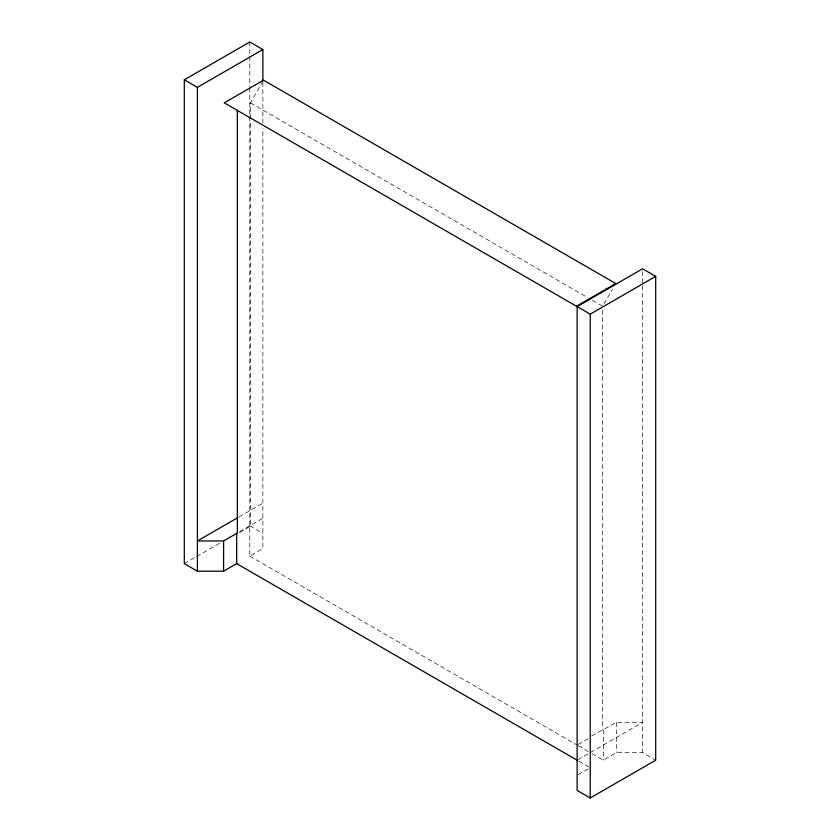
<?xml version="1.0" encoding="UTF-8"?>
<svg xmlns="http://www.w3.org/2000/svg" width="840" height="840" viewBox="0 0 840 840"><rect width="100%" height="100%" fill="white"/><g stroke="black" fill="none" stroke-linecap="round" stroke-linejoin="round"><path stroke-width="0.63" stroke-dasharray="4.2 3.15" d="M250.425 118.587L250.425 102.858L262.216 82.446M603.971 303.954L612.486 289.212M239.159 516.852L262.868 503.16M184.306 563.64L195.594 557.13M196.718 556.469L220.427 542.787M239.61 531.71L262.868 518.28M239.516 532.518L250.425 526.218L250.425 119.9M249.774 116.739L249.774 556.08L262.868 548.52L262.868 128.215M591.749 735.882L616.413 722.4L642.6 722.4L578.256 759.549M578.225 744.45L590.226 737.52M578.225 774.69L589.134 768.39M591.99 753.659L603.32 760.2L616.413 752.64L642.6 752.64L655.694 760.2M250.425 102.858L587.895 297.696M592.442 300.321L602.669 306.222M249.774 525.84L262.868 533.4M249.774 556.08L577.259 745.154M578.393 745.804L590.856 753.008M578.897 761.219L589.092 767.109M642.6 271.425L642.6 284.529M642.6 285.842L642.6 752.64M616.413 722.4L616.413 752.64M603.32 729.96L603.32 760.2M602.669 310.149L602.669 729.582M262.868 82.331L262.868 122.976M249.774 42L249.774 55.115M249.774 56.427L249.774 86.583M249.774 87.895L249.774 115.427"/><path stroke-width="1.26" d="M577.763 760.568L236.68 563.64L223.587 571.2L197.4 571.2L184.306 563.64L184.306 79.8L249.774 42L262.868 49.56L262.868 81.029M184.306 79.8L197.4 87.36L262.868 49.56M576.481 306.222L615.762 283.542L263.519 80.178L224.238 102.858L590.226 314.16L655.694 276.36L655.694 760.2L590.226 798L577.133 790.44L577.133 306.6L642.6 268.8L655.694 276.36M238.035 517.503L197.4 540.96L223.587 540.96L236.68 533.4L237.332 533.778L237.332 110.418M590.226 314.16L590.226 798M236.68 533.4L236.68 563.64M223.587 540.96L223.587 571.2M197.4 87.36L197.4 571.2"/></g></svg>
